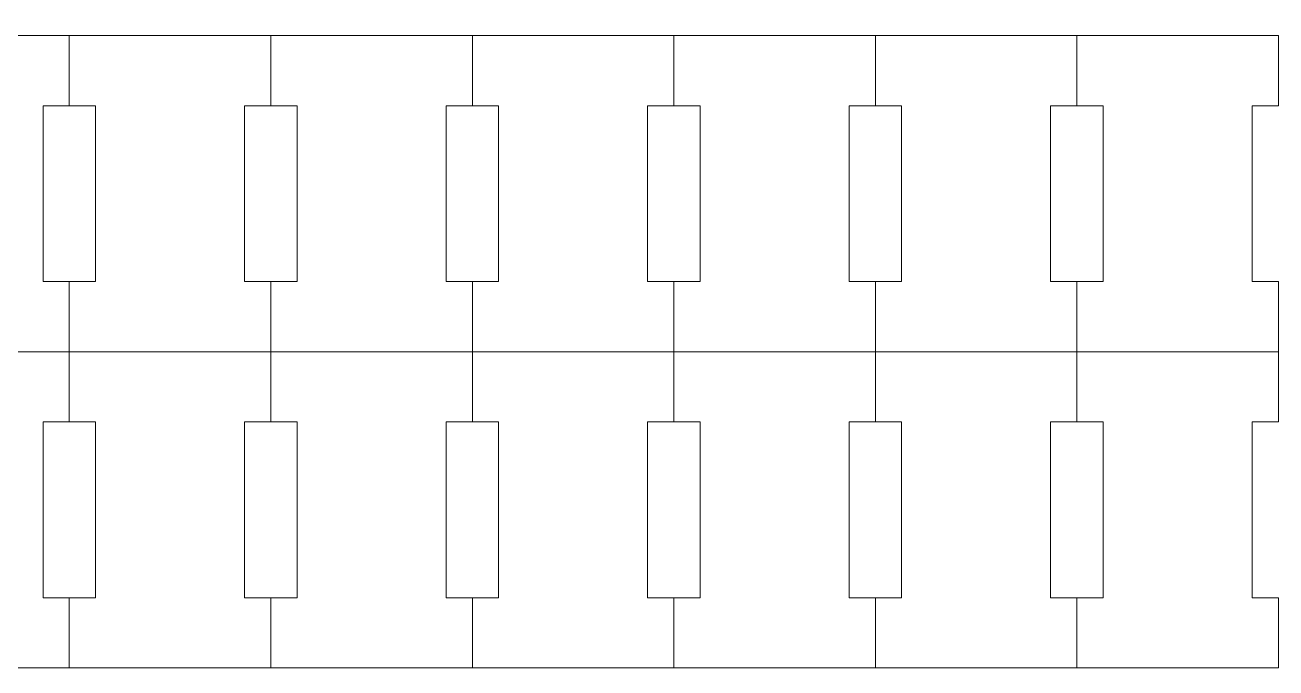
# Model space of a CAD drawing. Header units: millimetres. Extents: x -695 to 222, y -259 to 444.
# Drawn here: x -64.9 to 77.9, y -249.5 to -176.2 of the extents above; entities that cross this region are included whole.
import ezdxf

# ---------------------------------------------------------------- set-up
doc = ezdxf.new("R2010")
doc.units = ezdxf.units.MM
doc.header["$MEASUREMENT"] = 0
doc.layers.add('Camada 1', color=7, linetype='Continuous')

msp = doc.modelspace()

# ---------------------------------------------------------------- linework, layer by layer
at = {"layer": 'Camada 1', "color": 250, "lineweight": 9}
for points, knots in [([(202.7188, -177.8596), (202.7188, -177.8596), (202.6327, -177.812), (202.6327, -177.812), (202.6327, -177.812), (202.4024, -177.685), (202.1712, -177.5573), (201.9364, -177.4271), (201.9364, -177.4271), (183.4481, -165.9701), (183.8202, -160.3926), (172.2124, -143.1434), (172.2124, -143.1434), (172.2124, -143.1434), (110.465, -37.4478), (110.465, -37.4478), (110.465, -37.4478), (92.5546, -6.4263), (65.9, 38.508), (47.9896, 69.5286), (47.9896, 69.5286), (37.0327, 88.5065), (35.3357, 92.5643), (34.9753, 113.3461), (34.9753, 113.3461), (35.6527, 135.0859), (40.669, 137.5527), (49.8037, 156.2298), (49.8037, 156.2298), (49.8037, 156.2298), (110.4652, 262.5527), (110.4652, 262.5527), (110.4652, 262.5527), (128.3751, 293.5741), (153.9619, 339.1252), (171.8715, 370.146), (171.8715, 370.146), (182.8283, 389.1238), (184.8137, 392.2122), (202.6313, 402.916)], [0, 0, 0, 0, 0.09090909, 0.09090909, 0.09090909, 0.09090909, 0.18181818, 0.18181818, 0.18181818, 0.18181818, 0.27272727, 0.27272727, 0.27272727, 0.27272727, 0.36363636, 0.36363636, 0.36363636, 0.36363636, 0.45454545, 0.45454545, 0.45454545, 0.45454545, 0.54545455, 0.54545455, 0.54545455, 0.54545455, 0.63636364, 0.63636364, 0.63636364, 0.63636364, 0.72727273, 0.72727273, 0.72727273, 0.72727273, 0.81818182, 0.81818182, 0.81818182, 0.81818182, 1, 1, 1, 1]), ([(220.5165, 371.9376), (220.5165, 371.9376), (215.1725, 381.1937), (215.1725, 381.1937), (215.1725, 381.1937), (215.1725, 381.1937), (221.1231, 382.1765), (221.1231, 382.1765), (221.1231, 382.1765), (221.1231, 382.1765), (212.3755, 397.4226), (212.3755, 397.4226), (212.3755, 397.4226), (212.3755, 397.4226), (208.2592, 393.1682), (208.2592, 393.1682), (208.2592, 393.1682), (208.2592, 393.1682), (202.6313, 402.916), (202.6313, 402.916), (202.6313, 402.916), (202.6313, 402.916), (208.2592, 393.1682), (208.2592, 393.1682), (208.2592, 393.1682), (208.2592, 393.1682), (212.3755, 397.4226), (212.3755, 397.4226), (212.3755, 397.4226), (212.3755, 397.4226), (221.1231, 382.1765), (221.1231, 382.1765), (221.1231, 382.1765), (221.1231, 382.1765), (215.1725, 381.1937), (215.1725, 381.1937), (215.1725, 381.1937), (215.1725, 381.1937), (220.5165, 371.9376), (220.5165, 371.9376), (220.5165, 371.9376), (220.5165, 371.9376), (220.4798, 371.9155), (220.4798, 371.9155), (220.4798, 371.9155), (205.1419, 362.6544), (202.6925, 359.3851), (193.0388, 342.6639), (193.0388, 342.6639), (177.0398, 314.9524), (154.1828, 274.2612), (138.1835, 246.5495), (138.1835, 246.5495), (138.1835, 246.5495), (83.9942, 151.57), (83.9942, 151.57), (83.9942, 151.57), (75.8338, 134.8855), (71.3527, 132.6819), (70.7476, 113.2614), (70.7476, 113.2614), (71.0696, 94.6968), (72.5857, 91.0718), (82.3734, 74.1189), (82.3734, 74.1189), (98.3728, 46.4075), (122.1841, 6.2674), (138.1835, -21.4444), (138.1835, -21.4444), (138.1835, -21.4444), (193.343, -115.8636), (193.343, -115.8636), (193.343, -115.8636), (203.7126, -131.2725), (203.38, -136.2551), (219.8958, -146.4897), (219.8958, -146.4897), (219.8958, -146.4897), (220.5165, -146.8328), (220.5165, -146.8328), (220.5165, -146.8328), (220.5165, -146.8328), (215.1727, -156.0888), (215.1727, -156.0888), (215.1727, -156.0888), (215.1727, -156.0888), (211.3463, -151.4269), (211.3463, -151.4269), (211.3463, -151.4269), (211.3463, -151.4269), (202.5166, -166.6254), (202.5166, -166.6254), (202.5166, -166.6254), (202.5166, -166.6254), (208.2592, -168.0636), (208.2592, -168.0636), (208.2592, -168.0636), (208.2592, -168.0636), (202.6313, -177.8112), (202.6313, -177.8112), (202.6313, -177.8112), (202.6313, -177.8112), (208.2592, -168.0636), (208.2592, -168.0636), (208.2592, -168.0636), (208.2592, -168.0636), (202.5166, -166.6254), (202.5166, -166.6254), (202.5166, -166.6254), (202.5166, -166.6254), (211.3463, -151.4269), (211.3463, -151.4269), (211.3463, -151.4269), (211.3463, -151.4269), (215.1727, -156.0888), (215.1727, -156.0888), (215.1727, -156.0888), (215.1727, -156.0888), (220.5165, -146.8328), (220.5165, -146.8328), (220.5165, -146.8328), (220.5165, -146.8328), (220.5598, -146.8567), (220.5598, -146.8567)], [0, 0, 0, 0, 0.03125, 0.03125, 0.03125, 0.03125, 0.0625, 0.0625, 0.0625, 0.0625, 0.09375, 0.09375, 0.09375, 0.09375, 0.125, 0.125, 0.125, 0.125, 0.15625, 0.15625, 0.15625, 0.15625, 0.1875, 0.1875, 0.1875, 0.1875, 0.21875, 0.21875, 0.21875, 0.21875, 0.25, 0.25, 0.25, 0.25, 0.28125, 0.28125, 0.28125, 0.28125, 0.3125, 0.3125, 0.3125, 0.3125, 0.34375, 0.34375, 0.34375, 0.34375, 0.375, 0.375, 0.375, 0.375, 0.40625, 0.40625, 0.40625, 0.40625, 0.4375, 0.4375, 0.4375, 0.4375, 0.46875, 0.46875, 0.46875, 0.46875, 0.5, 0.5, 0.5, 0.5, 0.53125, 0.53125, 0.53125, 0.53125, 0.5625, 0.5625, 0.5625, 0.5625, 0.59375, 0.59375, 0.59375, 0.59375, 0.625, 0.625, 0.625, 0.625, 0.65625, 0.65625, 0.65625, 0.65625, 0.6875, 0.6875, 0.6875, 0.6875, 0.71875, 0.71875, 0.71875, 0.71875, 0.75, 0.75, 0.75, 0.75, 0.78125, 0.78125, 0.78125, 0.78125, 0.8125, 0.8125, 0.8125, 0.8125, 0.84375, 0.84375, 0.84375, 0.84375, 0.875, 0.875, 0.875, 0.875, 0.90625, 0.90625, 0.90625, 0.90625, 0.9375, 0.9375, 0.9375, 0.9375, 1, 1, 1, 1])]:
    msp.add_open_spline(points, degree=3, knots=knots, dxfattribs=at)
at = {"layer": 'Camada 1', "color": 250, "lineweight": 20}
for points in [[(-79.8227, -177.3602), (-79.8227, -177.3602), (-79.8227, -177.3603), (-79.8227, -177.3603), (-79.8227, -177.3603), (-79.8227, -177.3603), (-62.8227, -177.3603), (-62.8227, -177.3603), (-62.8227, -177.3603), (-62.8227, -177.3603), (-62.8227, -177.3602), (-62.8227, -177.3602), (-62.8227, -177.3602), (-62.8227, -177.3602), (-59.8227, -177.3602), (-59.8227, -177.3602), (-59.8227, -177.3602), (-59.8227, -177.3602), (-59.8227, -185.3602), (-59.8227, -185.3602), (-59.8227, -185.3602), (-59.8227, -185.3602), (-62.8227, -185.3602), (-62.8227, -185.3602), (-62.8227, -185.3602), (-62.8227, -185.3602), (-62.8227, -205.4194), (-62.8227, -205.4194), (-62.8227, -205.4194), (-62.8227, -205.4194), (-59.8227, -205.4194), (-59.8227, -205.4194), (-59.8227, -205.4194), (-59.8227, -205.4194), (-59.8227, -213.4194), (-59.8227, -213.4194), (-59.8227, -213.4194), (-59.8227, -213.4194), (-62.8227, -213.4194), (-62.8227, -213.4194), (-62.8227, -213.4194), (-62.8227, -213.4194), (-62.8227, -213.4193), (-62.8227, -213.4193), (-62.8227, -213.4193), (-62.8227, -213.4193), (-79.8227, -213.4193), (-79.8227, -213.4193), (-79.8227, -213.4193), (-79.8227, -213.4193), (-79.8227, -213.4194), (-79.8227, -213.4194), (-79.8227, -213.4194), (-79.8227, -213.4194), (-82.8227, -213.4194), (-82.8227, -213.4194), (-82.8227, -213.4194), (-82.8227, -213.4194), (-82.8227, -205.4194), (-82.8227, -205.4194), (-82.8227, -205.4194), (-82.8227, -205.4194), (-79.8227, -205.4194), (-79.8227, -205.4194), (-79.8227, -205.4194), (-79.8227, -205.4194), (-79.8227, -185.3602), (-79.8227, -185.3602), (-79.8227, -185.3602), (-79.8227, -185.3602), (-82.8227, -185.3602), (-82.8227, -185.3602), (-82.8227, -185.3602), (-82.8227, -185.3602), (-82.8227, -177.3602), (-82.8227, -177.3602), (-82.8227, -177.3602), (-82.8227, -177.3602), (-79.8227, -177.3602), (-79.8227, -177.3602)], [(-39.8227, -177.3602), (-39.8227, -177.3602), (-39.8227, -177.3603), (-39.8227, -177.3603), (-39.8227, -177.3603), (-39.8227, -177.3603), (-56.8227, -177.3603), (-56.8227, -177.3603), (-56.8227, -177.3603), (-56.8227, -177.3603), (-56.8227, -177.3602), (-56.8227, -177.3602), (-56.8227, -177.3602), (-56.8227, -177.3602), (-59.8227, -177.3602), (-59.8227, -177.3602), (-59.8227, -177.3602), (-59.8227, -177.3602), (-59.8227, -185.3602), (-59.8227, -185.3602), (-59.8227, -185.3602), (-59.8227, -185.3602), (-56.8227, -185.3602), (-56.8227, -185.3602), (-56.8227, -185.3602), (-56.8227, -185.3602), (-56.8227, -205.4194), (-56.8227, -205.4194), (-56.8227, -205.4194), (-56.8227, -205.4194), (-59.8227, -205.4194), (-59.8227, -205.4194), (-59.8227, -205.4194), (-59.8227, -205.4194), (-59.8227, -213.4194), (-59.8227, -213.4194), (-59.8227, -213.4194), (-59.8227, -213.4194), (-56.8227, -213.4194), (-56.8227, -213.4194), (-56.8227, -213.4194), (-56.8227, -213.4194), (-56.8227, -213.4193), (-56.8227, -213.4193), (-56.8227, -213.4193), (-56.8227, -213.4193), (-39.8227, -213.4193), (-39.8227, -213.4193), (-39.8227, -213.4193), (-39.8227, -213.4193), (-39.8227, -213.4194), (-39.8227, -213.4194), (-39.8227, -213.4194), (-39.8227, -213.4194), (-36.8227, -213.4194), (-36.8227, -213.4194), (-36.8227, -213.4194), (-36.8227, -213.4194), (-36.8227, -205.4194), (-36.8227, -205.4194), (-36.8227, -205.4194), (-36.8227, -205.4194), (-39.8227, -205.4194), (-39.8227, -205.4194), (-39.8227, -205.4194), (-39.8227, -205.4194), (-39.8227, -185.3602), (-39.8227, -185.3602), (-39.8227, -185.3602), (-39.8227, -185.3602), (-36.8227, -185.3602), (-36.8227, -185.3602), (-36.8227, -185.3602), (-36.8227, -185.3602), (-36.8227, -177.3602), (-36.8227, -177.3602), (-36.8227, -177.3602), (-36.8227, -177.3602), (-39.8227, -177.3602), (-39.8227, -177.3602)], [(-33.8227, -177.3602), (-33.8227, -177.3602), (-33.8227, -177.3603), (-33.8227, -177.3603), (-33.8227, -177.3603), (-33.8227, -177.3603), (-16.8227, -177.3603), (-16.8227, -177.3603), (-16.8227, -177.3603), (-16.8227, -177.3603), (-16.8227, -177.3602), (-16.8227, -177.3602), (-16.8227, -177.3602), (-16.8227, -177.3602), (-13.8227, -177.3602), (-13.8227, -177.3602), (-13.8227, -177.3602), (-13.8227, -177.3602), (-13.8227, -185.3602), (-13.8227, -185.3602), (-13.8227, -185.3602), (-13.8227, -185.3602), (-16.8227, -185.3602), (-16.8227, -185.3602), (-16.8227, -185.3602), (-16.8227, -185.3602), (-16.8227, -205.4194), (-16.8227, -205.4194), (-16.8227, -205.4194), (-16.8227, -205.4194), (-13.8227, -205.4194), (-13.8227, -205.4194), (-13.8227, -205.4194), (-13.8227, -205.4194), (-13.8227, -213.4194), (-13.8227, -213.4194), (-13.8227, -213.4194), (-13.8227, -213.4194), (-16.8227, -213.4194), (-16.8227, -213.4194), (-16.8227, -213.4194), (-16.8227, -213.4194), (-16.8227, -213.4193), (-16.8227, -213.4193), (-16.8227, -213.4193), (-16.8227, -213.4193), (-33.8227, -213.4193), (-33.8227, -213.4193), (-33.8227, -213.4193), (-33.8227, -213.4193), (-33.8227, -213.4194), (-33.8227, -213.4194), (-33.8227, -213.4194), (-33.8227, -213.4194), (-36.8227, -213.4194), (-36.8227, -213.4194), (-36.8227, -213.4194), (-36.8227, -213.4194), (-36.8227, -205.4194), (-36.8227, -205.4194), (-36.8227, -205.4194), (-36.8227, -205.4194), (-33.8227, -205.4194), (-33.8227, -205.4194), (-33.8227, -205.4194), (-33.8227, -205.4194), (-33.8227, -185.3602), (-33.8227, -185.3602), (-33.8227, -185.3602), (-33.8227, -185.3602), (-36.8227, -185.3602), (-36.8227, -185.3602), (-36.8227, -185.3602), (-36.8227, -185.3602), (-36.8227, -177.3602), (-36.8227, -177.3602), (-36.8227, -177.3602), (-36.8227, -177.3602), (-33.8227, -177.3602), (-33.8227, -177.3602)], [(6.1773, -177.3602), (6.1773, -177.3602), (6.1773, -177.3603), (6.1773, -177.3603), (6.1773, -177.3603), (6.1773, -177.3603), (-10.8227, -177.3603), (-10.8227, -177.3603), (-10.8227, -177.3603), (-10.8227, -177.3603), (-10.8227, -177.3602), (-10.8227, -177.3602), (-10.8227, -177.3602), (-10.8227, -177.3602), (-13.8227, -177.3602), (-13.8227, -177.3602), (-13.8227, -177.3602), (-13.8227, -177.3602), (-13.8227, -185.3602), (-13.8227, -185.3602), (-13.8227, -185.3602), (-13.8227, -185.3602), (-10.8227, -185.3602), (-10.8227, -185.3602), (-10.8227, -185.3602), (-10.8227, -185.3602), (-10.8227, -205.4194), (-10.8227, -205.4194), (-10.8227, -205.4194), (-10.8227, -205.4194), (-13.8227, -205.4194), (-13.8227, -205.4194), (-13.8227, -205.4194), (-13.8227, -205.4194), (-13.8227, -213.4194), (-13.8227, -213.4194), (-13.8227, -213.4194), (-13.8227, -213.4194), (-10.8227, -213.4194), (-10.8227, -213.4194), (-10.8227, -213.4194), (-10.8227, -213.4194), (-10.8227, -213.4193), (-10.8227, -213.4193), (-10.8227, -213.4193), (-10.8227, -213.4193), (6.1773, -213.4193), (6.1773, -213.4193), (6.1773, -213.4193), (6.1773, -213.4193), (6.1773, -213.4194), (6.1773, -213.4194), (6.1773, -213.4194), (6.1773, -213.4194), (9.1773, -213.4194), (9.1773, -213.4194), (9.1773, -213.4194), (9.1773, -213.4194), (9.1773, -205.4194), (9.1773, -205.4194), (9.1773, -205.4194), (9.1773, -205.4194), (6.1773, -205.4194), (6.1773, -205.4194), (6.1773, -205.4194), (6.1773, -205.4194), (6.1773, -185.3602), (6.1773, -185.3602), (6.1773, -185.3602), (6.1773, -185.3602), (9.1773, -185.3602), (9.1773, -185.3602), (9.1773, -185.3602), (9.1773, -185.3602), (9.1773, -177.3602), (9.1773, -177.3602), (9.1773, -177.3602), (9.1773, -177.3602), (6.1773, -177.3602), (6.1773, -177.3602)], [(12.1773, -177.3602), (12.1773, -177.3602), (12.1773, -177.3603), (12.1773, -177.3603), (12.1773, -177.3603), (12.1773, -177.3603), (29.1773, -177.3603), (29.1773, -177.3603), (29.1773, -177.3603), (29.1773, -177.3603), (29.1773, -177.3602), (29.1773, -177.3602), (29.1773, -177.3602), (29.1773, -177.3602), (32.1773, -177.3602), (32.1773, -177.3602), (32.1773, -177.3602), (32.1773, -177.3602), (32.1773, -185.3602), (32.1773, -185.3602), (32.1773, -185.3602), (32.1773, -185.3602), (29.1773, -185.3602), (29.1773, -185.3602), (29.1773, -185.3602), (29.1773, -185.3602), (29.1773, -205.4194), (29.1773, -205.4194), (29.1773, -205.4194), (29.1773, -205.4194), (32.1773, -205.4194), (32.1773, -205.4194), (32.1773, -205.4194), (32.1773, -205.4194), (32.1773, -213.4194), (32.1773, -213.4194), (32.1773, -213.4194), (32.1773, -213.4194), (29.1773, -213.4194), (29.1773, -213.4194), (29.1773, -213.4194), (29.1773, -213.4194), (29.1773, -213.4193), (29.1773, -213.4193), (29.1773, -213.4193), (29.1773, -213.4193), (12.1773, -213.4193), (12.1773, -213.4193), (12.1773, -213.4193), (12.1773, -213.4193), (12.1773, -213.4194), (12.1773, -213.4194), (12.1773, -213.4194), (12.1773, -213.4194), (9.1773, -213.4194), (9.1773, -213.4194), (9.1773, -213.4194), (9.1773, -213.4194), (9.1773, -205.4194), (9.1773, -205.4194), (9.1773, -205.4194), (9.1773, -205.4194), (12.1773, -205.4194), (12.1773, -205.4194), (12.1773, -205.4194), (12.1773, -205.4194), (12.1773, -185.3602), (12.1773, -185.3602), (12.1773, -185.3602), (12.1773, -185.3602), (9.1773, -185.3602), (9.1773, -185.3602), (9.1773, -185.3602), (9.1773, -185.3602), (9.1773, -177.3602), (9.1773, -177.3602), (9.1773, -177.3602), (9.1773, -177.3602), (12.1773, -177.3602), (12.1773, -177.3602)], [(52.1773, -177.3602), (52.1773, -177.3602), (52.1773, -177.3603), (52.1773, -177.3603), (52.1773, -177.3603), (52.1773, -177.3603), (35.1773, -177.3603), (35.1773, -177.3603), (35.1773, -177.3603), (35.1773, -177.3603), (35.1773, -177.3602), (35.1773, -177.3602), (35.1773, -177.3602), (35.1773, -177.3602), (32.1773, -177.3602), (32.1773, -177.3602), (32.1773, -177.3602), (32.1773, -177.3602), (32.1773, -185.3602), (32.1773, -185.3602), (32.1773, -185.3602), (32.1773, -185.3602), (35.1773, -185.3602), (35.1773, -185.3602), (35.1773, -185.3602), (35.1773, -185.3602), (35.1773, -205.4194), (35.1773, -205.4194), (35.1773, -205.4194), (35.1773, -205.4194), (32.1773, -205.4194), (32.1773, -205.4194), (32.1773, -205.4194), (32.1773, -205.4194), (32.1773, -213.4194), (32.1773, -213.4194), (32.1773, -213.4194), (32.1773, -213.4194), (35.1773, -213.4194), (35.1773, -213.4194), (35.1773, -213.4194), (35.1773, -213.4194), (35.1773, -213.4193), (35.1773, -213.4193), (35.1773, -213.4193), (35.1773, -213.4193), (52.1773, -213.4193), (52.1773, -213.4193), (52.1773, -213.4193), (52.1773, -213.4193), (52.1773, -213.4194), (52.1773, -213.4194), (52.1773, -213.4194), (52.1773, -213.4194), (55.1773, -213.4194), (55.1773, -213.4194), (55.1773, -213.4194), (55.1773, -213.4194), (55.1773, -205.4194), (55.1773, -205.4194), (55.1773, -205.4194), (55.1773, -205.4194), (52.1773, -205.4194), (52.1773, -205.4194), (52.1773, -205.4194), (52.1773, -205.4194), (52.1773, -185.3602), (52.1773, -185.3602), (52.1773, -185.3602), (52.1773, -185.3602), (55.1773, -185.3602), (55.1773, -185.3602), (55.1773, -185.3602), (55.1773, -185.3602), (55.1773, -177.3602), (55.1773, -177.3602), (55.1773, -177.3602), (55.1773, -177.3602), (52.1773, -177.3602), (52.1773, -177.3602)], [(58.1773, -177.3602), (58.1773, -177.3602), (58.1773, -177.3603), (58.1773, -177.3603), (58.1773, -177.3603), (58.1773, -177.3603), (75.1773, -177.3603), (75.1773, -177.3603), (75.1773, -177.3603), (75.1773, -177.3603), (75.1773, -177.3602), (75.1773, -177.3602), (75.1773, -177.3602), (75.1773, -177.3602), (78.1773, -177.3602), (78.1773, -177.3602), (78.1773, -177.3602), (78.1773, -177.3602), (78.1773, -185.3602), (78.1773, -185.3602), (78.1773, -185.3602), (78.1773, -185.3602), (75.1773, -185.3602), (75.1773, -185.3602), (75.1773, -185.3602), (75.1773, -185.3602), (75.1773, -205.4194), (75.1773, -205.4194), (75.1773, -205.4194), (75.1773, -205.4194), (78.1773, -205.4194), (78.1773, -205.4194), (78.1773, -205.4194), (78.1773, -205.4194), (78.1773, -213.4194), (78.1773, -213.4194), (78.1773, -213.4194), (78.1773, -213.4194), (75.1773, -213.4194), (75.1773, -213.4194), (75.1773, -213.4194), (75.1773, -213.4194), (75.1773, -213.4193), (75.1773, -213.4193), (75.1773, -213.4193), (75.1773, -213.4193), (58.1773, -213.4193), (58.1773, -213.4193), (58.1773, -213.4193), (58.1773, -213.4193), (58.1773, -213.4194), (58.1773, -213.4194), (58.1773, -213.4194), (58.1773, -213.4194), (55.1773, -213.4194), (55.1773, -213.4194), (55.1773, -213.4194), (55.1773, -213.4194), (55.1773, -205.4194), (55.1773, -205.4194), (55.1773, -205.4194), (55.1773, -205.4194), (58.1773, -205.4194), (58.1773, -205.4194), (58.1773, -205.4194), (58.1773, -205.4194), (58.1773, -185.3602), (58.1773, -185.3602), (58.1773, -185.3602), (58.1773, -185.3602), (55.1773, -185.3602), (55.1773, -185.3602), (55.1773, -185.3602), (55.1773, -185.3602), (55.1773, -177.3602), (55.1773, -177.3602), (55.1773, -177.3602), (55.1773, -177.3602), (58.1773, -177.3602), (58.1773, -177.3602)], [(-79.8227, -249.4786), (-79.8227, -249.4786), (-79.8227, -249.4785), (-79.8227, -249.4785), (-79.8227, -249.4785), (-79.8227, -249.4785), (-62.8227, -249.4785), (-62.8227, -249.4785), (-62.8227, -249.4785), (-62.8227, -249.4785), (-62.8227, -249.4786), (-62.8227, -249.4786), (-62.8227, -249.4786), (-62.8227, -249.4786), (-59.8227, -249.4786), (-59.8227, -249.4786), (-59.8227, -249.4786), (-59.8227, -249.4786), (-59.8227, -241.4786), (-59.8227, -241.4786), (-59.8227, -241.4786), (-59.8227, -241.4786), (-62.8227, -241.4786), (-62.8227, -241.4786), (-62.8227, -241.4786), (-62.8227, -241.4786), (-62.8227, -221.4194), (-62.8227, -221.4194), (-62.8227, -221.4194), (-62.8227, -221.4194), (-59.8227, -221.4194), (-59.8227, -221.4194), (-59.8227, -221.4194), (-59.8227, -221.4194), (-59.8227, -213.4194), (-59.8227, -213.4194), (-59.8227, -213.4194), (-59.8227, -213.4194), (-62.8227, -213.4194), (-62.8227, -213.4194), (-62.8227, -213.4194), (-62.8227, -213.4194), (-62.8227, -213.4195), (-62.8227, -213.4195), (-62.8227, -213.4195), (-62.8227, -213.4195), (-79.8227, -213.4195), (-79.8227, -213.4195), (-79.8227, -213.4195), (-79.8227, -213.4195), (-79.8227, -213.4194), (-79.8227, -213.4194), (-79.8227, -213.4194), (-79.8227, -213.4194), (-82.8227, -213.4194), (-82.8227, -213.4194), (-82.8227, -213.4194), (-82.8227, -213.4194), (-82.8227, -221.4194), (-82.8227, -221.4194), (-82.8227, -221.4194), (-82.8227, -221.4194), (-79.8227, -221.4194), (-79.8227, -221.4194), (-79.8227, -221.4194), (-79.8227, -221.4194), (-79.8227, -241.4786), (-79.8227, -241.4786), (-79.8227, -241.4786), (-79.8227, -241.4786), (-82.8227, -241.4786), (-82.8227, -241.4786), (-82.8227, -241.4786), (-82.8227, -241.4786), (-82.8227, -249.4786), (-82.8227, -249.4786), (-82.8227, -249.4786), (-82.8227, -249.4786), (-79.8227, -249.4786), (-79.8227, -249.4786)], [(-39.8227, -249.4786), (-39.8227, -249.4786), (-39.8227, -249.4785), (-39.8227, -249.4785), (-39.8227, -249.4785), (-39.8227, -249.4785), (-56.8227, -249.4785), (-56.8227, -249.4785), (-56.8227, -249.4785), (-56.8227, -249.4785), (-56.8227, -249.4786), (-56.8227, -249.4786), (-56.8227, -249.4786), (-56.8227, -249.4786), (-59.8227, -249.4786), (-59.8227, -249.4786), (-59.8227, -249.4786), (-59.8227, -249.4786), (-59.8227, -241.4786), (-59.8227, -241.4786), (-59.8227, -241.4786), (-59.8227, -241.4786), (-56.8227, -241.4786), (-56.8227, -241.4786), (-56.8227, -241.4786), (-56.8227, -241.4786), (-56.8227, -221.4194), (-56.8227, -221.4194), (-56.8227, -221.4194), (-56.8227, -221.4194), (-59.8227, -221.4194), (-59.8227, -221.4194), (-59.8227, -221.4194), (-59.8227, -221.4194), (-59.8227, -213.4194), (-59.8227, -213.4194), (-59.8227, -213.4194), (-59.8227, -213.4194), (-56.8227, -213.4194), (-56.8227, -213.4194), (-56.8227, -213.4194), (-56.8227, -213.4194), (-56.8227, -213.4195), (-56.8227, -213.4195), (-56.8227, -213.4195), (-56.8227, -213.4195), (-39.8227, -213.4195), (-39.8227, -213.4195), (-39.8227, -213.4195), (-39.8227, -213.4195), (-39.8227, -213.4194), (-39.8227, -213.4194), (-39.8227, -213.4194), (-39.8227, -213.4194), (-36.8227, -213.4194), (-36.8227, -213.4194), (-36.8227, -213.4194), (-36.8227, -213.4194), (-36.8227, -221.4194), (-36.8227, -221.4194), (-36.8227, -221.4194), (-36.8227, -221.4194), (-39.8227, -221.4194), (-39.8227, -221.4194), (-39.8227, -221.4194), (-39.8227, -221.4194), (-39.8227, -241.4786), (-39.8227, -241.4786), (-39.8227, -241.4786), (-39.8227, -241.4786), (-36.8227, -241.4786), (-36.8227, -241.4786), (-36.8227, -241.4786), (-36.8227, -241.4786), (-36.8227, -249.4786), (-36.8227, -249.4786), (-36.8227, -249.4786), (-36.8227, -249.4786), (-39.8227, -249.4786), (-39.8227, -249.4786)], [(-33.8227, -249.4786), (-33.8227, -249.4786), (-33.8227, -249.4785), (-33.8227, -249.4785), (-33.8227, -249.4785), (-33.8227, -249.4785), (-16.8227, -249.4785), (-16.8227, -249.4785), (-16.8227, -249.4785), (-16.8227, -249.4785), (-16.8227, -249.4786), (-16.8227, -249.4786), (-16.8227, -249.4786), (-16.8227, -249.4786), (-13.8227, -249.4786), (-13.8227, -249.4786), (-13.8227, -249.4786), (-13.8227, -249.4786), (-13.8227, -241.4786), (-13.8227, -241.4786), (-13.8227, -241.4786), (-13.8227, -241.4786), (-16.8227, -241.4786), (-16.8227, -241.4786), (-16.8227, -241.4786), (-16.8227, -241.4786), (-16.8227, -221.4194), (-16.8227, -221.4194), (-16.8227, -221.4194), (-16.8227, -221.4194), (-13.8227, -221.4194), (-13.8227, -221.4194), (-13.8227, -221.4194), (-13.8227, -221.4194), (-13.8227, -213.4194), (-13.8227, -213.4194), (-13.8227, -213.4194), (-13.8227, -213.4194), (-16.8227, -213.4194), (-16.8227, -213.4194), (-16.8227, -213.4194), (-16.8227, -213.4194), (-16.8227, -213.4195), (-16.8227, -213.4195), (-16.8227, -213.4195), (-16.8227, -213.4195), (-33.8227, -213.4195), (-33.8227, -213.4195), (-33.8227, -213.4195), (-33.8227, -213.4195), (-33.8227, -213.4194), (-33.8227, -213.4194), (-33.8227, -213.4194), (-33.8227, -213.4194), (-36.8227, -213.4194), (-36.8227, -213.4194), (-36.8227, -213.4194), (-36.8227, -213.4194), (-36.8227, -221.4194), (-36.8227, -221.4194), (-36.8227, -221.4194), (-36.8227, -221.4194), (-33.8227, -221.4194), (-33.8227, -221.4194), (-33.8227, -221.4194), (-33.8227, -221.4194), (-33.8227, -241.4786), (-33.8227, -241.4786), (-33.8227, -241.4786), (-33.8227, -241.4786), (-36.8227, -241.4786), (-36.8227, -241.4786), (-36.8227, -241.4786), (-36.8227, -241.4786), (-36.8227, -249.4786), (-36.8227, -249.4786), (-36.8227, -249.4786), (-36.8227, -249.4786), (-33.8227, -249.4786), (-33.8227, -249.4786)], [(6.1773, -249.4786), (6.1773, -249.4786), (6.1773, -249.4785), (6.1773, -249.4785), (6.1773, -249.4785), (6.1773, -249.4785), (-10.8227, -249.4785), (-10.8227, -249.4785), (-10.8227, -249.4785), (-10.8227, -249.4785), (-10.8227, -249.4786), (-10.8227, -249.4786), (-10.8227, -249.4786), (-10.8227, -249.4786), (-13.8227, -249.4786), (-13.8227, -249.4786), (-13.8227, -249.4786), (-13.8227, -249.4786), (-13.8227, -241.4786), (-13.8227, -241.4786), (-13.8227, -241.4786), (-13.8227, -241.4786), (-10.8227, -241.4786), (-10.8227, -241.4786), (-10.8227, -241.4786), (-10.8227, -241.4786), (-10.8227, -221.4194), (-10.8227, -221.4194), (-10.8227, -221.4194), (-10.8227, -221.4194), (-13.8227, -221.4194), (-13.8227, -221.4194), (-13.8227, -221.4194), (-13.8227, -221.4194), (-13.8227, -213.4194), (-13.8227, -213.4194), (-13.8227, -213.4194), (-13.8227, -213.4194), (-10.8227, -213.4194), (-10.8227, -213.4194), (-10.8227, -213.4194), (-10.8227, -213.4194), (-10.8227, -213.4195), (-10.8227, -213.4195), (-10.8227, -213.4195), (-10.8227, -213.4195), (6.1773, -213.4195), (6.1773, -213.4195), (6.1773, -213.4195), (6.1773, -213.4195), (6.1773, -213.4194), (6.1773, -213.4194), (6.1773, -213.4194), (6.1773, -213.4194), (9.1773, -213.4194), (9.1773, -213.4194), (9.1773, -213.4194), (9.1773, -213.4194), (9.1773, -221.4194), (9.1773, -221.4194), (9.1773, -221.4194), (9.1773, -221.4194), (6.1773, -221.4194), (6.1773, -221.4194), (6.1773, -221.4194), (6.1773, -221.4194), (6.1773, -241.4786), (6.1773, -241.4786), (6.1773, -241.4786), (6.1773, -241.4786), (9.1773, -241.4786), (9.1773, -241.4786), (9.1773, -241.4786), (9.1773, -241.4786), (9.1773, -249.4786), (9.1773, -249.4786), (9.1773, -249.4786), (9.1773, -249.4786), (6.1773, -249.4786), (6.1773, -249.4786)], [(12.1773, -249.4786), (12.1773, -249.4786), (12.1773, -249.4785), (12.1773, -249.4785), (12.1773, -249.4785), (12.1773, -249.4785), (29.1773, -249.4785), (29.1773, -249.4785), (29.1773, -249.4785), (29.1773, -249.4785), (29.1773, -249.4786), (29.1773, -249.4786), (29.1773, -249.4786), (29.1773, -249.4786), (32.1773, -249.4786), (32.1773, -249.4786), (32.1773, -249.4786), (32.1773, -249.4786), (32.1773, -241.4786), (32.1773, -241.4786), (32.1773, -241.4786), (32.1773, -241.4786), (29.1773, -241.4786), (29.1773, -241.4786), (29.1773, -241.4786), (29.1773, -241.4786), (29.1773, -221.4194), (29.1773, -221.4194), (29.1773, -221.4194), (29.1773, -221.4194), (32.1773, -221.4194), (32.1773, -221.4194), (32.1773, -221.4194), (32.1773, -221.4194), (32.1773, -213.4194), (32.1773, -213.4194), (32.1773, -213.4194), (32.1773, -213.4194), (29.1773, -213.4194), (29.1773, -213.4194), (29.1773, -213.4194), (29.1773, -213.4194), (29.1773, -213.4195), (29.1773, -213.4195), (29.1773, -213.4195), (29.1773, -213.4195), (12.1773, -213.4195), (12.1773, -213.4195), (12.1773, -213.4195), (12.1773, -213.4195), (12.1773, -213.4194), (12.1773, -213.4194), (12.1773, -213.4194), (12.1773, -213.4194), (9.1773, -213.4194), (9.1773, -213.4194), (9.1773, -213.4194), (9.1773, -213.4194), (9.1773, -221.4194), (9.1773, -221.4194), (9.1773, -221.4194), (9.1773, -221.4194), (12.1773, -221.4194), (12.1773, -221.4194), (12.1773, -221.4194), (12.1773, -221.4194), (12.1773, -241.4786), (12.1773, -241.4786), (12.1773, -241.4786), (12.1773, -241.4786), (9.1773, -241.4786), (9.1773, -241.4786), (9.1773, -241.4786), (9.1773, -241.4786), (9.1773, -249.4786), (9.1773, -249.4786), (9.1773, -249.4786), (9.1773, -249.4786), (12.1773, -249.4786), (12.1773, -249.4786)], [(52.1773, -249.4786), (52.1773, -249.4786), (52.1773, -249.4785), (52.1773, -249.4785), (52.1773, -249.4785), (52.1773, -249.4785), (35.1773, -249.4785), (35.1773, -249.4785), (35.1773, -249.4785), (35.1773, -249.4785), (35.1773, -249.4786), (35.1773, -249.4786), (35.1773, -249.4786), (35.1773, -249.4786), (32.1773, -249.4786), (32.1773, -249.4786), (32.1773, -249.4786), (32.1773, -249.4786), (32.1773, -241.4786), (32.1773, -241.4786), (32.1773, -241.4786), (32.1773, -241.4786), (35.1773, -241.4786), (35.1773, -241.4786), (35.1773, -241.4786), (35.1773, -241.4786), (35.1773, -221.4194), (35.1773, -221.4194), (35.1773, -221.4194), (35.1773, -221.4194), (32.1773, -221.4194), (32.1773, -221.4194), (32.1773, -221.4194), (32.1773, -221.4194), (32.1773, -213.4194), (32.1773, -213.4194), (32.1773, -213.4194), (32.1773, -213.4194), (35.1773, -213.4194), (35.1773, -213.4194), (35.1773, -213.4194), (35.1773, -213.4194), (35.1773, -213.4195), (35.1773, -213.4195), (35.1773, -213.4195), (35.1773, -213.4195), (52.1773, -213.4195), (52.1773, -213.4195), (52.1773, -213.4195), (52.1773, -213.4195), (52.1773, -213.4194), (52.1773, -213.4194), (52.1773, -213.4194), (52.1773, -213.4194), (55.1773, -213.4194), (55.1773, -213.4194), (55.1773, -213.4194), (55.1773, -213.4194), (55.1773, -221.4194), (55.1773, -221.4194), (55.1773, -221.4194), (55.1773, -221.4194), (52.1773, -221.4194), (52.1773, -221.4194), (52.1773, -221.4194), (52.1773, -221.4194), (52.1773, -241.4786), (52.1773, -241.4786), (52.1773, -241.4786), (52.1773, -241.4786), (55.1773, -241.4786), (55.1773, -241.4786), (55.1773, -241.4786), (55.1773, -241.4786), (55.1773, -249.4786), (55.1773, -249.4786), (55.1773, -249.4786), (55.1773, -249.4786), (52.1773, -249.4786), (52.1773, -249.4786)], [(58.1773, -249.4786), (58.1773, -249.4786), (58.1773, -249.4785), (58.1773, -249.4785), (58.1773, -249.4785), (58.1773, -249.4785), (75.1773, -249.4785), (75.1773, -249.4785), (75.1773, -249.4785), (75.1773, -249.4785), (75.1773, -249.4786), (75.1773, -249.4786), (75.1773, -249.4786), (75.1773, -249.4786), (78.1773, -249.4786), (78.1773, -249.4786), (78.1773, -249.4786), (78.1773, -249.4786), (78.1773, -241.4786), (78.1773, -241.4786), (78.1773, -241.4786), (78.1773, -241.4786), (75.1773, -241.4786), (75.1773, -241.4786), (75.1773, -241.4786), (75.1773, -241.4786), (75.1773, -221.4194), (75.1773, -221.4194), (75.1773, -221.4194), (75.1773, -221.4194), (78.1773, -221.4194), (78.1773, -221.4194), (78.1773, -221.4194), (78.1773, -221.4194), (78.1773, -213.4194), (78.1773, -213.4194), (78.1773, -213.4194), (78.1773, -213.4194), (75.1773, -213.4194), (75.1773, -213.4194), (75.1773, -213.4194), (75.1773, -213.4194), (75.1773, -213.4195), (75.1773, -213.4195), (75.1773, -213.4195), (75.1773, -213.4195), (58.1773, -213.4195), (58.1773, -213.4195), (58.1773, -213.4195), (58.1773, -213.4195), (58.1773, -213.4194), (58.1773, -213.4194), (58.1773, -213.4194), (58.1773, -213.4194), (55.1773, -213.4194), (55.1773, -213.4194), (55.1773, -213.4194), (55.1773, -213.4194), (55.1773, -221.4194), (55.1773, -221.4194), (55.1773, -221.4194), (55.1773, -221.4194), (58.1773, -221.4194), (58.1773, -221.4194), (58.1773, -221.4194), (58.1773, -221.4194), (58.1773, -241.4786), (58.1773, -241.4786), (58.1773, -241.4786), (58.1773, -241.4786), (55.1773, -241.4786), (55.1773, -241.4786), (55.1773, -241.4786), (55.1773, -241.4786), (55.1773, -249.4786), (55.1773, -249.4786), (55.1773, -249.4786), (55.1773, -249.4786), (58.1773, -249.4786), (58.1773, -249.4786)]]:
    msp.add_open_spline(points, degree=3, knots=[0, 0, 0, 0, 0.04761905, 0.04761905, 0.04761905, 0.04761905, 0.0952381, 0.0952381, 0.0952381, 0.0952381, 0.14285714, 0.14285714, 0.14285714, 0.14285714, 0.19047619, 0.19047619, 0.19047619, 0.19047619, 0.23809524, 0.23809524, 0.23809524, 0.23809524, 0.28571429, 0.28571429, 0.28571429, 0.28571429, 0.33333333, 0.33333333, 0.33333333, 0.33333333, 0.38095238, 0.38095238, 0.38095238, 0.38095238, 0.42857143, 0.42857143, 0.42857143, 0.42857143, 0.47619048, 0.47619048, 0.47619048, 0.47619048, 0.52380952, 0.52380952, 0.52380952, 0.52380952, 0.57142857, 0.57142857, 0.57142857, 0.57142857, 0.61904762, 0.61904762, 0.61904762, 0.61904762, 0.66666667, 0.66666667, 0.66666667, 0.66666667, 0.71428571, 0.71428571, 0.71428571, 0.71428571, 0.76190476, 0.76190476, 0.76190476, 0.76190476, 0.80952381, 0.80952381, 0.80952381, 0.80952381, 0.85714286, 0.85714286, 0.85714286, 0.85714286, 0.9047619, 0.9047619, 0.9047619, 0.9047619, 1, 1, 1, 1], dxfattribs=at)

doc.saveas('drawing.dxf')
